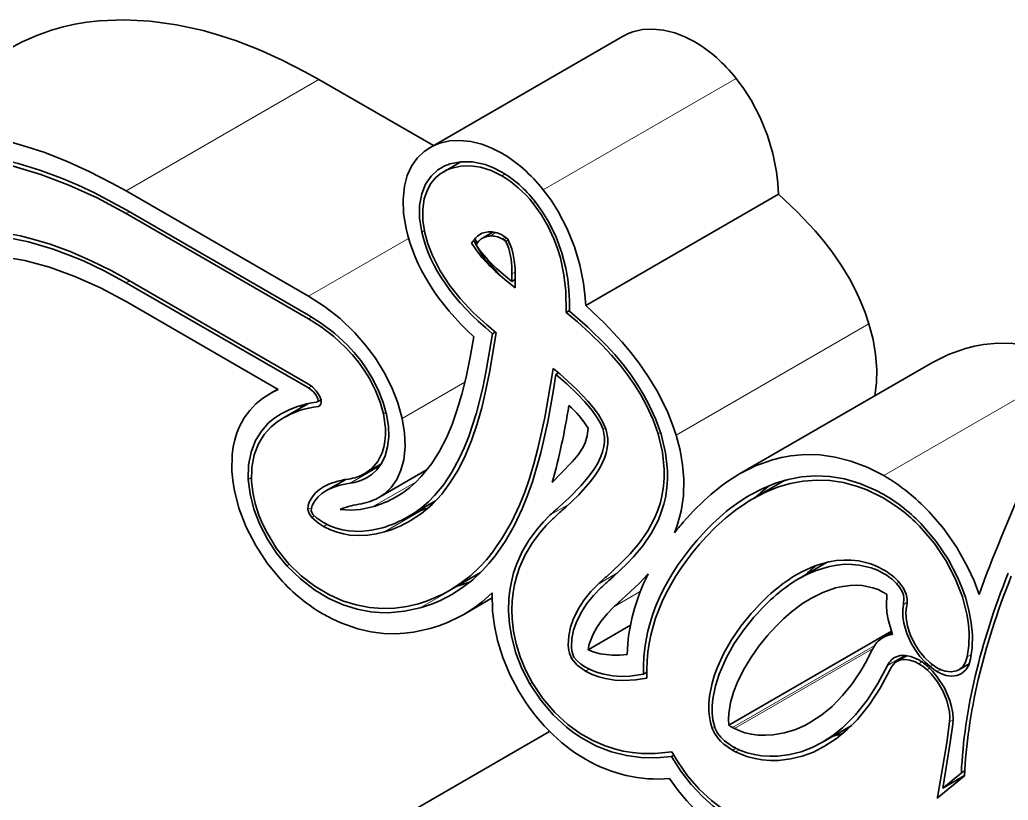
# Model space of a CAD drawing. Extents: x 157 to 1229, y 75 to 1118.
# Drawn here: x 1013.3 to 1077.4, y 1063.5 to 1114.1 of the extents above; entities that cross this region are included whole.
import ezdxf

# ---------------------------------------------------------------- set-up
doc = ezdxf.new("R2010")
doc.units = 0

msp = doc.modelspace()

# ---------------------------------------------------------------- linework, layer by layer
at = {"color": 7, "lineweight": 35, "ltscale": 0.361298}
msp.add_line((1039.913, 1105.804), (1052.429, 1113.03), dxfattribs=at)
at = {"color": 7, "lineweight": 13, "ltscale": 0.3613}
for p, q in [((1020.21, 1102.998), (1032.725, 1110.224)), ((1055.895, 1087.141), (1068.41, 1094.367))]:
    msp.add_line(p, q, dxfattribs=at)
at = {"color": 7, "lineweight": 35, "ltscale": 0.214242}
msp.add_line((1032.725, 1110.224), (1040.147, 1105.939), dxfattribs=at)
at = {"color": 7, "lineweight": 13, "ltscale": 0.361301}
for p, q in [((1047.277, 1103.071), (1059.792, 1110.297)), ((1069.367, 1084.526), (1081.883, 1091.752))]:
    msp.add_line(p, q, dxfattribs=at)
at = {"color": 7, "lineweight": 35, "ltscale": 0.032434}
msp.add_line((1041.941, 1104.896), (1040.817, 1104.247), dxfattribs=at)
at = {"color": 7, "lineweight": 13, "ltscale": 0.005987}
msp.add_line((1044.798, 1104.099), (1044.591, 1103.979), dxfattribs=at)
at = {"color": 7, "lineweight": 35, "ltscale": 0.341741}
for p, q in [((1020.21, 1102.998), (1032.048, 1096.163)), ((1020.21, 1101.773), (1032.048, 1094.938)), ((1020.21, 1097.044), (1032.048, 1090.21))]:
    msp.add_line(p, q, dxfattribs=at)
at = {"color": 7, "lineweight": 35, "ltscale": 0.3613}
msp.add_line((1050.031, 1095.554), (1062.546, 1102.78), dxfattribs=at)
at = {"color": 7, "lineweight": 13, "ltscale": 0.004465}
msp.add_line((1046.785, 1102.267), (1046.631, 1102.177), dxfattribs=at)
at = {"color": 7, "lineweight": 13, "ltscale": 0.006124}
msp.add_line((1020.422, 1101.651), (1020.21, 1101.528), dxfattribs=at)
at = {"color": 7, "lineweight": 35, "ltscale": 0.34174}
for p, q in [((1020.21, 1101.528), (1032.048, 1094.694)), ((1020.21, 1097.289), (1032.048, 1090.455))]:
    msp.add_line(p, q, dxfattribs=at)
at = {"color": 7, "lineweight": 13, "ltscale": 0.187548}
msp.add_line((1032.048, 1096.163), (1038.545, 1099.914), dxfattribs=at)
at = {"color": 7, "lineweight": 13, "ltscale": 0.00498}
msp.add_line((1039.394, 1100.328), (1039.567, 1100.428), dxfattribs=at)
at = {"color": 7, "lineweight": 35, "ltscale": 0.011059}
msp.add_line((1042.633, 1099.613), (1042.906, 1099.961), dxfattribs=at)
at = {"color": 7, "lineweight": 35, "ltscale": 0.020308}
msp.add_line((1044.029, 1100.335), (1043.326, 1099.928), dxfattribs=at)
at = {"color": 7, "lineweight": 13, "ltscale": 0.011403}
msp.add_line((1044.207, 1100.3), (1043.812, 1100.072), dxfattribs=at)
at = {"color": 7, "lineweight": 13, "ltscale": 0.00555}
msp.add_line((1044.797, 1100.005), (1044.604, 1099.894), dxfattribs=at)
at = {"color": 7, "lineweight": 13, "ltscale": 0.005279}
msp.add_line((1044.901, 1099.923), (1044.718, 1099.818), dxfattribs=at)
at = {"color": 7, "lineweight": 35, "ltscale": 0.007113}
msp.add_line((1044.756, 1100.037), (1044.98, 1099.862), dxfattribs=at)
at = {"color": 7, "lineweight": 35, "ltscale": 0.01814}
msp.add_line((1043.044, 1099.016), (1042.633, 1099.613), dxfattribs=at)
at = {"color": 7, "lineweight": 35, "ltscale": 0.006912}
msp.add_line((1042.916, 1099.51), (1043.086, 1099.728), dxfattribs=at)
at = {"color": 7, "lineweight": 35, "ltscale": 0.011337}
msp.add_line((1043.172, 1099.137), (1042.916, 1099.51), dxfattribs=at)
at = {"color": 7, "lineweight": 35, "ltscale": 0.004448}
msp.add_line((1044.718, 1099.818), (1044.858, 1099.708), dxfattribs=at)
at = {"color": 7, "lineweight": 35, "ltscale": 0.004383}
msp.add_line((1045.01, 1099.796), (1044.858, 1099.708), dxfattribs=at)
at = {"color": 7, "lineweight": 35, "ltscale": 0.004991}
msp.add_line((1044.858, 1099.708), (1044.942, 1099.527), dxfattribs=at)
at = {"color": 7, "lineweight": 13, "ltscale": 0.004383}
msp.add_line((1045.094, 1099.615), (1044.942, 1099.527), dxfattribs=at)
at = {"color": 7, "lineweight": 35, "ltscale": 0.007987}
msp.add_line((1044.98, 1099.862), (1045.114, 1099.572), dxfattribs=at)
at = {"color": 7, "lineweight": 35, "ltscale": 0.013573}
msp.add_line((1045.239, 1097.122), (1044.819, 1097.466), dxfattribs=at)
at = {"color": 7, "lineweight": 35, "ltscale": 0.012327}
msp.add_line((1045.244, 1097.615), (1045.239, 1097.122), dxfattribs=at)
at = {"color": 7, "lineweight": 13, "ltscale": 0.00609}
msp.add_line((1045.455, 1097.737), (1045.244, 1097.615), dxfattribs=at)
at = {"color": 7, "lineweight": 35, "ltscale": 0.019724}
msp.add_line((1045.456, 1097.49), (1045.448, 1096.701), dxfattribs=at)
at = {"color": 7, "lineweight": 13, "ltscale": 0.006122}
msp.add_line((1020.21, 1097.044), (1020.422, 1097.167), dxfattribs=at)
at = {"color": 7, "lineweight": 35, "ltscale": 0.021717}
msp.add_line((1045.448, 1096.701), (1044.776, 1097.251), dxfattribs=at)
at = {"color": 7, "lineweight": 35, "ltscale": 0.006192}
msp.add_line((1045.453, 1097.246), (1045.239, 1097.122), dxfattribs=at)
at = {"color": 7, "lineweight": 35, "ltscale": 0.285064}
msp.add_line((1030.085, 1090.118), (1020.21, 1095.82), dxfattribs=at)
at = {"color": 7, "lineweight": 13, "ltscale": 0.006054}
msp.add_line((1032.258, 1094.815), (1032.048, 1094.694), dxfattribs=at)
at = {"color": 7, "lineweight": 35, "ltscale": 0.006338}
msp.add_line((1048.981, 1095.245), (1048.761, 1095.119), dxfattribs=at)
at = {"color": 7, "lineweight": 35, "ltscale": 0.005176}
msp.add_line((1043.987, 1093.733), (1044.167, 1093.837), dxfattribs=at)
at = {"color": 7, "lineweight": 35, "ltscale": 0.361301}
msp.add_line((1060.014, 1084.629), (1072.53, 1091.855), dxfattribs=at)
at = {"color": 7, "lineweight": 35, "ltscale": 0.005156}
msp.add_line((1048.097, 1091.084), (1048.275, 1091.188), dxfattribs=at)
at = {"color": 7, "lineweight": 13, "ltscale": 0.005648}
msp.add_line((1032.048, 1090.21), (1032.244, 1090.323), dxfattribs=at)
at = {"color": 7, "lineweight": 13, "ltscale": 0.117379}
msp.add_line((1038.127, 1088.24), (1042.193, 1090.588), dxfattribs=at)
at = {"color": 7, "lineweight": 35, "ltscale": 0.014843}
msp.add_line((1029.537, 1089.841), (1030.051, 1090.138), dxfattribs=at)
at = {"color": 7, "lineweight": 35, "ltscale": 0.045237}
msp.add_line((1031.997, 1089.186), (1030.43, 1088.281), dxfattribs=at)
at = {"color": 7, "lineweight": 35, "ltscale": 0.006999}
msp.add_line((1032.615, 1089.303), (1032.858, 1089.443), dxfattribs=at)
at = {"color": 7, "lineweight": 13, "ltscale": 0.003876}
msp.add_line((1032.823, 1089.095), (1032.689, 1089.018), dxfattribs=at)
at = {"color": 7, "lineweight": 13, "ltscale": 0.004899}
msp.add_line((1037.073, 1088.64), (1036.904, 1088.542), dxfattribs=at)
at = {"color": 7, "lineweight": 13, "ltscale": 0.004584}
msp.add_line((1051.159, 1087.519), (1051.318, 1087.611), dxfattribs=at)
at = {"color": 7, "lineweight": 13, "ltscale": 0.004646}
msp.add_line((1054.887, 1087.327), (1054.726, 1087.234), dxfattribs=at)
at = {"color": 7, "lineweight": 35, "ltscale": 0.030338}
msp.add_line((1036.75, 1085.263), (1035.699, 1084.656), dxfattribs=at)
at = {"color": 7, "lineweight": 13, "ltscale": 0.055335}
msp.add_line((1034.746, 1084.027), (1036.663, 1085.134), dxfattribs=at)
at = {"color": 7, "lineweight": 35, "ltscale": 0.090762}
msp.add_line((1036.605, 1083.099), (1039.749, 1084.914), dxfattribs=at)
at = {"color": 7, "lineweight": 13, "ltscale": 0.005882}
msp.add_line((1028.136, 1084.277), (1028.34, 1084.395), dxfattribs=at)
at = {"color": 7, "lineweight": 35, "ltscale": 0.037148}
msp.add_line((1033.171, 1083.529), (1034.458, 1084.272), dxfattribs=at)
at = {"color": 7, "lineweight": 13, "ltscale": 0.081916}
msp.add_line((1036.202, 1082.491), (1039.04, 1084.129), dxfattribs=at)
at = {"color": 7, "lineweight": 35, "ltscale": 0.060317}
msp.add_line((1062.958, 1084.22), (1060.868, 1083.014), dxfattribs=at)
at = {"color": 7, "lineweight": 35, "ltscale": 0.051966}
msp.add_line((1038.494, 1081.845), (1040.294, 1082.885), dxfattribs=at)
at = {"color": 7, "lineweight": 13, "ltscale": 0.035097}
msp.add_line((1047.736, 1081.97), (1048.951, 1082.672), dxfattribs=at)
at = {"color": 7, "lineweight": 13, "ltscale": 0.006977}
msp.add_line((1032.253, 1082.464), (1032.011, 1082.325), dxfattribs=at)
at = {"color": 7, "lineweight": 35, "ltscale": 0.006687}
msp.add_line((1032.223, 1082.218), (1032.359, 1081.987), dxfattribs=at)
at = {"color": 7, "lineweight": 13, "ltscale": 0.071444}
msp.add_line((1039.442, 1082.303), (1036.968, 1080.875), dxfattribs=at)
at = {"color": 7, "lineweight": 13, "ltscale": 0.004707}
msp.add_line((1032.433, 1081.91), (1032.27, 1081.816), dxfattribs=at)
at = {"color": 7, "lineweight": 13, "ltscale": 0.006363}
msp.add_line((1033.246, 1081.354), (1033.026, 1081.227), dxfattribs=at)
at = {"color": 7, "lineweight": 13, "ltscale": 0.004629}
msp.add_line((1030.647, 1078.68), (1030.807, 1078.772), dxfattribs=at)
at = {"color": 7, "lineweight": 35, "ltscale": 0.052813}
msp.add_line((1063.878, 1077.845), (1065.708, 1078.901), dxfattribs=at)
at = {"color": 7, "lineweight": 35, "ltscale": 0.057889}
msp.add_line((1043.206, 1078.231), (1041.2, 1077.073), dxfattribs=at)
at = {"color": 7, "lineweight": 13, "ltscale": 0.035309}
msp.add_line((1052.058, 1078.185), (1050.835, 1077.479), dxfattribs=at)
at = {"color": 7, "lineweight": 13, "ltscale": 0.004627}
msp.add_line((1070.195, 1077.524), (1070.355, 1077.616), dxfattribs=at)
at = {"color": 7, "lineweight": 13, "ltscale": 0.071443}
msp.add_line((1039.302, 1075.943), (1041.776, 1077.372), dxfattribs=at)
at = {"color": 7, "lineweight": 35, "ltscale": 0.002934}
msp.add_line((1041.663, 1077.34), (1041.776, 1077.372), dxfattribs=at)
at = {"color": 7, "lineweight": 13, "ltscale": 0.049679}
msp.add_line((1051.851, 1076.007), (1053.572, 1077), dxfattribs=at)
at = {"color": 7, "lineweight": 35, "ltscale": 0.053132}
msp.add_line((1042.12, 1075.521), (1043.961, 1076.584), dxfattribs=at)
at = {"color": 7, "lineweight": 13, "ltscale": 0.007051}
msp.add_line((1070.645, 1076.161), (1070.889, 1076.302), dxfattribs=at)
at = {"color": 7, "lineweight": 35, "ltscale": 0.079313}
msp.add_line((1050.187, 1073.224), (1052.935, 1074.81), dxfattribs=at)
at = {"color": 7, "lineweight": 35, "ltscale": 0.304567}
msp.add_line((1059.319, 1068.332), (1069.87, 1074.424), dxfattribs=at)
at = {"color": 7, "lineweight": 35, "ltscale": 0.016534}
msp.add_line((1069.323, 1074.019), (1069.896, 1074.349), dxfattribs=at)
at = {"color": 7, "lineweight": 13, "ltscale": 0.266507}
msp.add_line((1059.552, 1068.18), (1068.784, 1073.51), dxfattribs=at)
at = {"color": 7, "lineweight": 13, "ltscale": 0.258487}
msp.add_line((1059.692, 1068.104), (1068.646, 1073.273), dxfattribs=at)
at = {"color": 7, "lineweight": 13, "ltscale": 0.00433}
for p, q in [((1049.269, 1072.744), (1049.119, 1072.658)), ((1046.407, 1071.014), (1046.557, 1071.101))]:
    msp.add_line(p, q, dxfattribs=at)
at = {"color": 7, "lineweight": 13, "ltscale": 0.033555}
msp.add_line((1069.603, 1072.191), (1070.765, 1072.862), dxfattribs=at)
at = {"color": 7, "lineweight": 35, "ltscale": 0.019345}
msp.add_line((1070.893, 1072.847), (1070.223, 1072.46), dxfattribs=at)
at = {"color": 7, "lineweight": 13, "ltscale": 0.005856}
msp.add_line((1071.846, 1072.436), (1071.643, 1072.319), dxfattribs=at)
at = {"color": 7, "lineweight": 13, "ltscale": 0.007594}
msp.add_line((1075.056, 1072.924), (1074.793, 1072.772), dxfattribs=at)
at = {"color": 7, "lineweight": 13, "ltscale": 0.006389}
msp.add_line((1050.243, 1071.969), (1050.022, 1071.841), dxfattribs=at)
at = {"color": 7, "lineweight": 35, "ltscale": 0.006009}
msp.add_line((1053.784, 1071.637), (1053.992, 1071.758), dxfattribs=at)
at = {"color": 7, "lineweight": 13, "ltscale": 0.004906}
msp.add_line((1072.349, 1072.024), (1072.179, 1071.926), dxfattribs=at)
at = {"color": 7, "lineweight": 13, "ltscale": 0.005304}
msp.add_line((1072.371, 1072.127), (1072.555, 1072.233), dxfattribs=at)
at = {"color": 7, "lineweight": 13, "ltscale": 0.006492}
msp.add_line((1072.825, 1071.811), (1073.05, 1071.941), dxfattribs=at)
at = {"color": 7, "lineweight": 35, "ltscale": 0.019381}
msp.add_line((1074.918, 1072.308), (1074.246, 1071.92), dxfattribs=at)
at = {"color": 7, "lineweight": 13, "ltscale": 0.0066}
msp.add_line((1073.869, 1068.675), (1073.64, 1068.543), dxfattribs=at)
at = {"color": 7, "lineweight": 35}
msp.add_line((1047.691, 1067.921), (1024.784, 1054.696), dxfattribs=at)
at = {"color": 7, "lineweight": 13, "ltscale": 0.004527}
msp.add_line((1058.402, 1068.197), (1058.246, 1068.106), dxfattribs=at)
at = {"color": 7, "lineweight": 35, "ltscale": 0.003985}
msp.add_line((1059.552, 1068.18), (1059.692, 1068.104), dxfattribs=at)
at = {"color": 7, "lineweight": 35, "ltscale": 0.055064}
msp.add_line((1065.386, 1067.217), (1067.293, 1068.318), dxfattribs=at)
at = {"color": 7, "lineweight": 13, "ltscale": 0.006321}
msp.add_line((1059.771, 1066.836), (1059.552, 1066.71), dxfattribs=at)
at = {"color": 7, "lineweight": 13, "ltscale": 0.006749}
msp.add_line((1059.995, 1066.731), (1059.762, 1066.596), dxfattribs=at)
at = {"color": 7, "lineweight": 35, "ltscale": 0.004333}
msp.add_line((1055.595, 1066.304), (1055.745, 1066.39), dxfattribs=at)
at = {"color": 7, "lineweight": 35, "ltscale": 0.006499}
msp.add_line((1074.405, 1065.242), (1074.63, 1065.372), dxfattribs=at)
at = {"color": 7, "lineweight": 35, "ltscale": 0.057182}
msp.add_line((1072.841, 1063.586), (1074.613, 1065.032), dxfattribs=at)
at = {"color": 7, "lineweight": 35, "ltscale": 0.040834}
msp.add_line((1073.2, 1064.24), (1074.614, 1065.057), dxfattribs=at)
at = {"color": 7, "lineweight": 35}
for points in [[(1012.573, 1112.205), (1013.474, 1112.681), (1014.41, 1113.089), (1015.38, 1113.43), (1016.128, 1113.64), (1016.893, 1113.811), (1017.673, 1113.943), (1018.468, 1114.036), (1020.096, 1114.106), (1021.768, 1114.022), (1023.475, 1113.786), (1025.209, 1113.403), (1026.293, 1113.093), (1027.382, 1112.729), (1028.859, 1112.155), (1030.337, 1111.489), (1031.812, 1110.735), (1032.725, 1110.224)], [(1053.086, 1113.32), (1053.717, 1113.465), (1054.387, 1113.503), (1055.087, 1113.434), (1055.805, 1113.256), (1056.456, 1113.007), (1057.106, 1112.675)], [(1059.792, 1110.297), (1060.296, 1109.617), (1060.757, 1108.898), (1061.352, 1107.771), (1061.825, 1106.604), (1062.174, 1105.422), (1062.405, 1104.247), (1062.496, 1103.507), (1062.546, 1102.78)], [(1000.057, 1104.979), (1000.958, 1105.455), (1001.894, 1105.863), (1002.864, 1106.203), (1003.612, 1106.414), (1004.377, 1106.585), (1005.157, 1106.717), (1005.952, 1106.811), (1007.58, 1106.88), (1009.252, 1106.796), (1010.96, 1106.561), (1012.694, 1106.177), (1013.777, 1105.867), (1014.866, 1105.504), (1016.343, 1104.929), (1017.821, 1104.263), (1019.296, 1103.509), (1020.21, 1102.998)], [(1038.377, 1100.571), (1038.219, 1101.525), (1038.181, 1102.443), (1038.269, 1103.303), (1038.453, 1103.995), (1038.732, 1104.608), (1039.099, 1105.13), (1039.544, 1105.555), (1039.913, 1105.804)], [(1040.57, 1106.094), (1041.201, 1106.239), (1041.871, 1106.277), (1042.571, 1106.208), (1043.29, 1106.03), (1043.941, 1105.781), (1044.591, 1105.448)], [(1000.807, 1103.68), (1001.613, 1104.109), (1002.451, 1104.482), (1003.147, 1104.741), (1003.861, 1104.964), (1004.593, 1105.148), (1005.342, 1105.296), (1006.107, 1105.405), (1006.887, 1105.476), (1008.49, 1105.504), (1010.143, 1105.378), (1011.84, 1105.099), (1013.218, 1104.769), (1014.615, 1104.342), (1016.027, 1103.821), (1017.096, 1103.369), (1018.17, 1102.865), (1020.21, 1101.773)], [(1000.957, 1103.421), (1002.162, 1104.035), (1003.434, 1104.525), (1004.767, 1104.889), (1006.156, 1105.125), (1006.944, 1105.199), (1007.746, 1105.235), (1008.579, 1105.23), (1009.426, 1105.184), (1011.138, 1104.973), (1012.893, 1104.6), (1014.681, 1104.069), (1016.495, 1103.382), (1018.326, 1102.542), (1020.21, 1101.528)], [(1039.394, 1100.328), (1039.258, 1101.226), (1039.258, 1102.059), (1039.391, 1102.802), (1039.643, 1103.437), (1039.999, 1103.957), (1040.442, 1104.361), (1040.667, 1104.507)], [(1041.222, 1104.752), (1041.929, 1104.895), (1042.696, 1104.883), (1043.509, 1104.706), (1044.046, 1104.502), (1044.591, 1104.224)], [(1041.353, 1104.484), (1041.933, 1104.611), (1042.556, 1104.629), (1043.215, 1104.533), (1043.898, 1104.317), (1044.591, 1103.979)], [(1039.598, 1100.28), (1039.473, 1101.075), (1039.462, 1101.819), (1039.562, 1102.491), (1039.764, 1103.078), (1039.992, 1103.482), (1040.272, 1103.824), (1040.596, 1104.104), (1040.817, 1104.247)], [(1047.277, 1103.071), (1047.781, 1102.391), (1048.241, 1101.672), (1048.836, 1100.545), (1049.309, 1099.378), (1049.658, 1098.197), (1049.89, 1097.021), (1049.98, 1096.281), (1050.031, 1095.554)], [(1062.546, 1102.78), (1063.761, 1101.645), (1064.924, 1100.408), (1065.477, 1099.749), (1066.005, 1099.062), (1066.609, 1098.187), (1067.16, 1097.272), (1067.534, 1096.563), (1067.869, 1095.839), (1068.161, 1095.106), (1068.41, 1094.367)], [(1046.631, 1102.177), (1047.147, 1101.46), (1047.597, 1100.69), (1047.972, 1099.886), (1048.202, 1099.272), (1048.388, 1098.655), (1048.623, 1097.553), (1048.744, 1096.484), (1048.761, 1095.119)], [(1046.738, 1102.326), (1047.215, 1101.673), (1047.641, 1100.974), (1048.118, 1099.992), (1048.482, 1098.989), (1048.737, 1097.993), (1048.864, 1097.265), (1048.942, 1096.554), (1048.979, 1095.863), (1048.979, 1095.19)], [(1003.551, 1098.927), (1004.561, 1099.443), (1005.624, 1099.859), (1006.737, 1100.172), (1007.897, 1100.381), (1009.053, 1100.484), (1010.245, 1100.489), (1011.47, 1100.396), (1012.404, 1100.262), (1013.352, 1100.074), (1014.312, 1099.832), (1015.282, 1099.536), (1016.591, 1099.058), (1017.913, 1098.487), (1019.242, 1097.825), (1020.21, 1097.289)], [(1003.701, 1098.667), (1004.576, 1099.122), (1005.492, 1099.499), (1006.447, 1099.799), (1007.125, 1099.959), (1007.82, 1100.082), (1009.257, 1100.215), (1010.749, 1100.194), (1012.289, 1100.021), (1013.869, 1099.695), (1015.482, 1099.219), (1016.459, 1098.862), (1017.443, 1098.453), (1018.825, 1097.797), (1020.21, 1097.044)], [(1044.229, 1093.786), (1043.607, 1094.306), (1042.731, 1095.117), (1041.893, 1096.01), (1041.203, 1096.875), (1040.588, 1097.812), (1040.083, 1098.803), (1039.794, 1099.562), (1039.598, 1100.28)], [(1042.906, 1099.961), (1043.011, 1100.07), (1043.303, 1100.251), (1043.708, 1100.345)], [(1044.942, 1099.527), (1045.044, 1099.255), (1045.19, 1098.572), (1045.234, 1098.089), (1045.244, 1097.615)], [(1045.114, 1099.572), (1045.239, 1099.242), (1045.335, 1098.869), (1045.4, 1098.488), (1045.446, 1097.984), (1045.456, 1097.49)], [(1020.21, 1095.82), (1018.542, 1096.711), (1016.883, 1097.454), (1015.244, 1098.043), (1013.632, 1098.474), (1012.057, 1098.745), (1011.275, 1098.82), (1010.505, 1098.854), (1009.773, 1098.847), (1009.055, 1098.8), (1007.82, 1098.623), (1006.638, 1098.324), (1005.514, 1097.905), (1004.451, 1097.369)], [(1044.776, 1097.251), (1044.179, 1097.765), (1043.612, 1098.322), (1043.31, 1098.665), (1043.044, 1099.016)], [(1044.819, 1097.466), (1044.241, 1097.963), (1043.693, 1098.502), (1043.172, 1099.137)], [(1032.048, 1096.163), (1033.087, 1095.499), (1034.097, 1094.71), (1035.058, 1093.795), (1035.755, 1093), (1036.394, 1092.137), (1036.964, 1091.217), (1037.454, 1090.247), (1037.847, 1089.248), (1038.127, 1088.24)], [(1050.031, 1095.554), (1051.245, 1094.419), (1052.408, 1093.182), (1052.961, 1092.523), (1053.489, 1091.836), (1054.093, 1090.961), (1054.645, 1090.047), (1055.018, 1089.337), (1055.353, 1088.613), (1055.645, 1087.88), (1055.895, 1087.141)], [(1032.048, 1094.938), (1032.9, 1094.4), (1033.743, 1093.759), (1034.56, 1093.005), (1035.009, 1092.517), (1035.435, 1091.989), (1035.813, 1091.453), (1036.159, 1090.889), (1036.567, 1090.086), (1036.889, 1089.269), (1037.108, 1088.491)], [(1048.761, 1095.119), (1049.503, 1094.497), (1050.309, 1093.772), (1051.098, 1092.997), (1051.702, 1092.348), (1052.284, 1091.664), (1052.754, 1091.055), (1053.197, 1090.421), (1053.607, 1089.761), (1053.978, 1089.08), (1054.401, 1088.15), (1054.726, 1087.234)], [(1048.979, 1095.19), (1050.18, 1094.148), (1051.35, 1092.999), (1051.915, 1092.379), (1052.461, 1091.727), (1052.93, 1091.111), (1053.374, 1090.467), (1053.786, 1089.798), (1054.159, 1089.106), (1054.587, 1088.159), (1054.921, 1087.218)], [(1032.048, 1094.694), (1032.876, 1094.17), (1033.692, 1093.551), (1034.479, 1092.826), (1034.898, 1092.371), (1035.295, 1091.882), (1035.665, 1091.362), (1036.001, 1090.816), (1036.388, 1090.057), (1036.695, 1089.282), (1036.904, 1088.542)], [(1068.41, 1094.367), (1068.674, 1093.368), (1068.844, 1092.381), (1068.917, 1091.42), (1068.895, 1090.536), (1068.789, 1089.696)], [(1037.726, 1083.137), (1038.168, 1083.417), (1038.589, 1083.731), (1038.988, 1084.079), (1039.363, 1084.46), (1040.043, 1085.31), (1040.549, 1086.115), (1040.994, 1086.984), (1041.358, 1087.844), (1041.677, 1088.743), (1041.995, 1089.81), (1042.268, 1090.907), (1042.541, 1092.204), (1042.778, 1093.525)], [(1038.494, 1081.845), (1038.958, 1082.137), (1039.4, 1082.465), (1039.822, 1082.831), (1040.22, 1083.231), (1040.818, 1083.952), (1041.353, 1084.753), (1041.827, 1085.624), (1042.148, 1086.325), (1042.439, 1087.057), (1042.939, 1088.602), (1043.347, 1090.228), (1043.578, 1091.345), (1043.987, 1093.733)], [(1038.644, 1081.585), (1039.383, 1082.075), (1040.065, 1082.656), (1040.687, 1083.323), (1041.248, 1084.072), (1041.771, 1084.931), (1042.231, 1085.86), (1042.621, 1086.812), (1042.963, 1087.811), (1043.282, 1088.928), (1043.56, 1090.081), (1043.794, 1091.216), (1044.229, 1093.786)], [(1072.53, 1091.855), (1073.571, 1092.381), (1074.677, 1092.781), (1075.255, 1092.927), (1075.848, 1093.034), (1076.778, 1093.116), (1077.74, 1093.093), (1078.729, 1092.956), (1079.759, 1092.693), (1080.8, 1092.301), (1081.883, 1091.752)], [(1041.2, 1077.073), (1041.894, 1077.518), (1042.548, 1078.027), (1043.16, 1078.6), (1043.592, 1079.069), (1044, 1079.571), (1044.643, 1080.501), (1045.219, 1081.513), (1045.73, 1082.598), (1046.073, 1083.454), (1046.384, 1084.343), (1046.675, 1085.294), (1046.937, 1086.273), (1047.385, 1088.296), (1047.839, 1090.928), (1047.922, 1091.476)], [(1041.35, 1076.813), (1042.046, 1077.259), (1042.703, 1077.769), (1043.318, 1078.342), (1043.751, 1078.812), (1044.161, 1079.313), (1044.814, 1080.251), (1045.397, 1081.272), (1045.916, 1082.367), (1046.263, 1083.23), (1046.578, 1084.127), (1047.119, 1086.001), (1047.569, 1088.008), (1047.94, 1090.081), (1048.097, 1091.084)], [(1047.922, 1091.476), (1048.356, 1091.12), (1049.466, 1090.118), (1050.181, 1089.362), (1050.525, 1088.945), (1050.852, 1088.492), (1051.147, 1087.996), (1051.354, 1087.504)], [(1048.097, 1091.084), (1048.798, 1090.486), (1049.483, 1089.841), (1049.979, 1089.319), (1050.449, 1088.754), (1050.739, 1088.347), (1050.99, 1087.922), (1051.159, 1087.519)], [(1032.048, 1090.455), (1032.301, 1090.276), (1032.544, 1090.031), (1032.757, 1089.709), (1032.859, 1089.435), (1032.877, 1089.296), (1032.855, 1089.156), (1032.765, 1089.043)], [(1027.078, 1084.811), (1027.096, 1085.884), (1027.162, 1086.383), (1027.264, 1086.854), (1027.4, 1087.295), (1027.567, 1087.706), (1027.871, 1088.265), (1028.231, 1088.757), (1028.64, 1089.185), (1029.072, 1089.539), (1029.537, 1089.841)], [(1032.048, 1090.21), (1032.364, 1089.962), (1032.54, 1089.74), (1032.652, 1089.499), (1032.664, 1089.391), (1032.648, 1089.337), (1032.615, 1089.303)], [(1030.281, 1088.541), (1029.856, 1088.265), (1029.462, 1087.939), (1028.991, 1087.419), (1028.603, 1086.792), (1028.317, 1086.053), (1028.156, 1085.205), (1028.136, 1084.277)], [(1036.904, 1088.542), (1037.034, 1087.609), (1037.039, 1087.165), (1037.003, 1086.746), (1036.93, 1086.365), (1036.822, 1086.013), (1036.538, 1085.448), (1036.158, 1084.996), (1035.699, 1084.656)], [(1037.108, 1088.491), (1037.227, 1087.743), (1037.251, 1087.037), (1037.18, 1086.39), (1037.021, 1085.813), (1036.782, 1085.315), (1036.473, 1084.899), (1036.178, 1084.621), (1035.849, 1084.396)], [(1030.43, 1088.281), (1030.016, 1088.012), (1029.633, 1087.695), (1029.175, 1087.19), (1028.799, 1086.584), (1028.522, 1085.873), (1028.367, 1085.058), (1028.348, 1084.171)], [(1038.127, 1088.24), (1038.278, 1087.303), (1038.313, 1086.4), (1038.225, 1085.556), (1038.043, 1084.875), (1037.767, 1084.274), (1037.406, 1083.761), (1036.968, 1083.344), (1036.605, 1083.099)], [(1050.189, 1087.605), (1050.132, 1087.1), (1050.002, 1086.658), (1049.869, 1086.373), (1049.537, 1085.873), (1049.172, 1085.448), (1048.409, 1084.656), (1047.857, 1084.077)], [(1051.159, 1087.519), (1051.251, 1086.99), (1051.246, 1086.689), (1051.209, 1086.409), (1051.126, 1086.076), (1051.016, 1085.77), (1050.81, 1085.338), (1050.577, 1084.946), (1050.177, 1084.391), (1049.741, 1083.876), (1048.961, 1083.084), (1048.319, 1082.5)], [(1051.354, 1087.504), (1051.46, 1086.933), (1051.463, 1086.618), (1051.432, 1086.33), (1051.356, 1085.98), (1051.251, 1085.661), (1050.983, 1085.088), (1050.671, 1084.582), (1050.327, 1084.119), (1049.581, 1083.281), (1048.771, 1082.507), (1048.486, 1082.252)], [(1054.726, 1087.234), (1055.013, 1086.048), (1055.132, 1084.916), (1055.13, 1084.364), (1055.088, 1083.836), (1055.001, 1083.29), (1054.876, 1082.773), (1054.714, 1082.274), (1054.521, 1081.804), (1054.061, 1080.939), (1053.52, 1080.159), (1052.917, 1079.446), (1052.273, 1078.79), (1051.371, 1077.965)], [(1054.921, 1087.218), (1055.216, 1086.006), (1055.342, 1084.846), (1055.344, 1084.282), (1055.305, 1083.742), (1055.222, 1083.186), (1055.1, 1082.661), (1054.939, 1082.146), (1054.746, 1081.661), (1054.284, 1080.775), (1053.737, 1079.974), (1053.128, 1079.246), (1052.698, 1078.796), (1051.806, 1077.957), (1051.538, 1077.717)], [(1055.895, 1087.141), (1056.151, 1086.175), (1056.32, 1085.219), (1056.398, 1084.286), (1056.372, 1083.217), (1056.223, 1082.214), (1055.967, 1081.286), (1055.783, 1080.801)], [(1060.014, 1084.629), (1061.055, 1085.155), (1062.162, 1085.555), (1062.739, 1085.701), (1063.332, 1085.808), (1064.262, 1085.89), (1065.224, 1085.867), (1066.213, 1085.73), (1067.243, 1085.467), (1068.284, 1085.075), (1069.367, 1084.526)], [(1030.204, 1077.823), (1029.368, 1078.85), (1028.627, 1079.981), (1028.007, 1081.184), (1027.535, 1082.415), (1027.222, 1083.637), (1027.129, 1084.232), (1027.078, 1084.811)], [(1060.718, 1083.274), (1061.517, 1083.69), (1062.354, 1084.032), (1063.177, 1084.277), (1064.037, 1084.439), (1064.936, 1084.507), (1065.864, 1084.469), (1066.827, 1084.312), (1067.82, 1084.023), (1068.834, 1083.588), (1069.367, 1083.302)], [(1028.136, 1084.277), (1028.253, 1083.333), (1028.507, 1082.349), (1028.89, 1081.359), (1029.387, 1080.4), (1029.98, 1079.499), (1030.647, 1078.68)], [(1028.348, 1084.171), (1028.426, 1083.457), (1028.588, 1082.717), (1028.83, 1081.965), (1029.062, 1081.402), (1029.334, 1080.849), (1029.98, 1079.798), (1030.735, 1078.851)], [(1060.868, 1083.014), (1061.658, 1083.425), (1062.486, 1083.764), (1063.298, 1084.006), (1064.146, 1084.166), (1065.031, 1084.233), (1065.88, 1084.202), (1066.758, 1084.071), (1067.66, 1083.828), (1068.268, 1083.601), (1069.367, 1083.057)], [(1033.021, 1083.789), (1032.753, 1083.613), (1032.506, 1083.401), (1032.279, 1083.133), (1032.099, 1082.799), (1032.035, 1082.592), (1032.011, 1082.325)], [(1033.171, 1083.529), (1032.906, 1083.355), (1032.665, 1083.145), (1032.452, 1082.889), (1032.29, 1082.579), (1032.24, 1082.408), (1032.223, 1082.218)], [(1032.011, 1082.325), (1032.089, 1082.058), (1032.27, 1081.816)], [(1032.359, 1081.987), (1032.564, 1081.791), (1033.026, 1081.472)], [(1034.103, 1082.328), (1034.762, 1082.275), (1035.399, 1082.318), (1036.202, 1082.491)], [(1047.736, 1081.97), (1047.297, 1081.526), (1046.882, 1081.049), (1046.372, 1080.357), (1045.92, 1079.593), (1045.542, 1078.749), (1045.358, 1078.209), (1045.21, 1077.636), (1045.11, 1077.091), (1045.047, 1076.517), (1045.026, 1075.724), (1045.084, 1074.888), (1045.229, 1074.017), (1045.504, 1073.009), (1045.898, 1071.998), (1046.407, 1071.014)], [(1072.319, 1082.167), (1073.263, 1081.063), (1074.109, 1079.854), (1074.835, 1078.561), (1075.231, 1077.696), (1075.564, 1076.816)], [(1032.27, 1081.816), (1032.692, 1081.443), (1033.026, 1081.227)], [(1033.026, 1081.472), (1033.428, 1081.27), (1033.837, 1081.117), (1034.247, 1081.009), (1034.644, 1080.942), (1035.411, 1080.908), (1036.141, 1080.983), (1036.84, 1081.144)], [(1047.905, 1081.724), (1047.472, 1081.286), (1047.062, 1080.815), (1046.559, 1080.133), (1046.114, 1079.381), (1045.742, 1078.553), (1045.561, 1078.019), (1045.415, 1077.453), (1045.319, 1076.928), (1045.259, 1076.379), (1045.237, 1075.82), (1045.254, 1075.239), (1045.345, 1074.436), (1045.518, 1073.606), (1045.778, 1072.764), (1046.125, 1071.922), (1046.555, 1071.104)], [(1033.026, 1081.227), (1033.465, 1081.007), (1033.899, 1080.847), (1034.323, 1080.736), (1034.735, 1080.668), (1035.329, 1080.632), (1035.899, 1080.661), (1036.444, 1080.745), (1036.968, 1080.875)], [(1071.829, 1081.094), (1072.659, 1080.112), (1073.396, 1079.021), (1074.009, 1077.853), (1074.474, 1076.649), (1074.775, 1075.453), (1074.862, 1074.872), (1074.905, 1074.308), (1074.893, 1073.502), (1074.793, 1072.772)], [(1071.911, 1081.273), (1072.775, 1080.25), (1073.544, 1079.111), (1074.184, 1077.891), (1074.447, 1077.263), (1074.67, 1076.632), (1074.898, 1075.795), (1075.048, 1074.977), (1075.118, 1074.188), (1075.103, 1073.35), (1075.001, 1072.602)], [(1030.735, 1078.851), (1031.577, 1078.022), (1032.459, 1077.34), (1033.361, 1076.802), (1034.26, 1076.402), (1035.146, 1076.128), (1036.009, 1075.965), (1036.847, 1075.902), (1037.655, 1075.928), (1038.43, 1076.034), (1039.174, 1076.213)], [(1069.362, 1078.419), (1068.945, 1078.631), (1068.536, 1078.792), (1067.744, 1078.985), (1067.266, 1079.037), (1066.804, 1079.043), (1066.297, 1079.005), (1065.808, 1078.923), (1064.907, 1078.662), (1064.063, 1078.288), (1063.728, 1078.105)], [(1069.362, 1078.174), (1068.956, 1078.38), (1068.554, 1078.535), (1067.774, 1078.72), (1067.301, 1078.766), (1066.843, 1078.767), (1066.34, 1078.723), (1065.855, 1078.636), (1064.986, 1078.374), (1064.421, 1078.131), (1063.878, 1077.845)], [(1030.647, 1078.68), (1031.523, 1077.816), (1032.44, 1077.107), (1033.37, 1076.552), (1034.295, 1076.141), (1035.203, 1075.859), (1036.087, 1075.692), (1036.657, 1075.639), (1037.213, 1075.628), (1038.285, 1075.718), (1039.302, 1075.943)], [(1054.086, 1078.149), (1053.504, 1077.532), (1052.371, 1076.478)], [(1050.835, 1077.479), (1050.365, 1076.994), (1049.931, 1076.458), (1049.544, 1075.863), (1049.218, 1075.192), (1049.048, 1074.688), (1048.933, 1074.133), (1048.904, 1073.501), (1048.941, 1073.177), (1048.98, 1073), (1049.058, 1072.776), (1049.119, 1072.658)], [(1070.645, 1076.161), (1070.675, 1076.563), (1070.641, 1076.778), (1070.564, 1076.998), (1070.4, 1077.278), (1070.195, 1077.524)], [(1070.853, 1075.991), (1070.886, 1076.235), (1070.882, 1076.515), (1070.819, 1076.825), (1070.642, 1077.224), (1070.4, 1077.565), (1070.277, 1077.702)], [(1045.666, 1070.565), (1045.107, 1071.626), (1044.655, 1072.717), (1044.315, 1073.813), (1044.107, 1074.784), (1043.991, 1075.726), (1043.969, 1076.914)], [(1051.004, 1077.233), (1050.537, 1076.751), (1050.108, 1076.22), (1049.728, 1075.633), (1049.41, 1074.974), (1049.247, 1074.484), (1049.14, 1073.951), (1049.118, 1073.366), (1049.141, 1073.153), (1049.189, 1072.934), (1049.267, 1072.747)], [(1069.362, 1076.949), (1069.005, 1077.126), (1068.653, 1077.251), (1067.972, 1077.387), (1067.577, 1077.41), (1067.193, 1077.398), (1066.708, 1077.337), (1066.241, 1077.233), (1065.413, 1076.944), (1064.638, 1076.554)], [(1069.942, 1074.222), (1069.659, 1075.179), (1069.579, 1075.645), (1069.54, 1076.095), (1069.573, 1076.812)], [(1039.939, 1074.597), (1038.851, 1074.357), (1038.285, 1074.29), (1037.704, 1074.262), (1036.906, 1074.288), (1036.085, 1074.393), (1035.243, 1074.583), (1034.135, 1074.966), (1033.574, 1075.223), (1033.009, 1075.525)], [(1051.851, 1076.007), (1051.414, 1075.556), (1051.013, 1075.061), (1050.747, 1074.661), (1050.511, 1074.228), (1050.263, 1073.577), (1050.187, 1073.224)], [(1060.773, 1075.57), (1060.107, 1074.746), (1059.493, 1073.86), (1059.003, 1073.011), (1058.577, 1072.088), (1058.395, 1071.591), (1058.24, 1071.064), (1058.073, 1070.204), (1058.031, 1069.741), (1058.029, 1069.248), (1058.058, 1068.889), (1058.124, 1068.511), (1058.246, 1068.106)], [(1072.371, 1072.127), (1072.034, 1072.436), (1071.716, 1072.793), (1071.427, 1073.188), (1071.173, 1073.613), (1070.87, 1074.282), (1070.675, 1074.956), (1070.611, 1075.391), (1070.601, 1075.793), (1070.645, 1076.161)], [(1072.414, 1072.342), (1072.012, 1072.723), (1071.647, 1073.176), (1071.333, 1073.682), (1071.084, 1074.219), (1070.911, 1074.764), (1070.822, 1075.291), (1070.813, 1075.656), (1070.853, 1075.991)], [(1060.949, 1075.333), (1060.284, 1074.508), (1059.673, 1073.625), (1059.136, 1072.682), (1058.683, 1071.645), (1058.444, 1070.878), (1058.281, 1070.036), (1058.242, 1069.59), (1058.241, 1069.12), (1058.287, 1068.669), (1058.403, 1068.196), (1058.43, 1068.122)], [(1061.833, 1074.144), (1061.267, 1073.449), (1060.74, 1072.709), (1060.267, 1071.927), (1059.853, 1071.08), (1059.618, 1070.467), (1059.428, 1069.802), (1059.311, 1069.095), (1059.292, 1068.726), (1059.319, 1068.332)], [(1050.187, 1073.224), (1050.582, 1073.068), (1050.971, 1072.966), (1051.739, 1072.87), (1052.239, 1072.871), (1052.725, 1072.915)], [(1064.624, 1068.515), (1065.347, 1068.992), (1066.02, 1069.55), (1066.697, 1070.244), (1067.318, 1071.016), (1067.882, 1071.858), (1068.27, 1072.532), (1068.629, 1073.239)], [(1049.119, 1072.658), (1049.231, 1072.494), (1049.476, 1072.233), (1049.935, 1071.893), (1050.022, 1071.841)], [(1049.267, 1072.747), (1049.446, 1072.521), (1049.723, 1072.281), (1050.022, 1072.086)], [(1070.073, 1072.719), (1070.425, 1072.847), (1070.649, 1072.867), (1071.135, 1072.789), (1071.643, 1072.564)], [(1070.223, 1072.46), (1070.468, 1072.559), (1070.743, 1072.593), (1071.069, 1072.554), (1071.413, 1072.437), (1071.643, 1072.319)], [(1074.793, 1072.772), (1074.678, 1072.411), (1074.493, 1072.123), (1074.246, 1071.92)], [(1075.001, 1072.602), (1074.883, 1072.223), (1074.695, 1071.915), (1074.396, 1071.66)], [(1050.022, 1072.086), (1050.404, 1071.895), (1050.805, 1071.743), (1051.201, 1071.633), (1051.78, 1071.531), (1052.344, 1071.494), (1052.896, 1071.51), (1053.784, 1071.637)], [(1050.022, 1071.841), (1050.458, 1071.625), (1050.89, 1071.465), (1051.312, 1071.352), (1051.922, 1071.251), (1052.512, 1071.219), (1053.268, 1071.262), (1054, 1071.387)], [(1065.386, 1067.217), (1066.058, 1067.653), (1066.689, 1068.157), (1067.541, 1069.005), (1068.308, 1069.969), (1068.994, 1071.035), (1069.603, 1072.191)], [(1065.536, 1066.957), (1066.297, 1067.458), (1067.005, 1068.043), (1067.662, 1068.705), (1068.438, 1069.666), (1069.133, 1070.729), (1069.798, 1071.981)], [(1072.179, 1071.926), (1072.45, 1071.658), (1072.863, 1071.139), (1073.206, 1070.553), (1073.462, 1069.936), (1073.632, 1069.203), (1073.657, 1068.858), (1073.64, 1068.543)], [(1072.235, 1072.13), (1072.536, 1071.833), (1072.818, 1071.497), (1073.304, 1070.742), (1073.655, 1069.927), (1073.771, 1069.516), (1073.843, 1069.116), (1073.869, 1068.733), (1073.851, 1068.39)], [(1074.246, 1071.92), (1074.091, 1071.848), (1073.746, 1071.785), (1073.363, 1071.831), (1073.094, 1071.922), (1072.825, 1072.056)], [(1074.396, 1071.66), (1074.104, 1071.545), (1073.775, 1071.512), (1073.417, 1071.563), (1073.119, 1071.665), (1072.825, 1071.811)], [(1046.555, 1071.104), (1047.245, 1070.069), (1048.028, 1069.149), (1048.877, 1068.37), (1049.679, 1067.792), (1050.493, 1067.333), (1051.305, 1066.983), (1051.891, 1066.792), (1052.468, 1066.649), (1053.063, 1066.547), (1053.646, 1066.491), (1054.54, 1066.483), (1055.63, 1066.6)], [(1046.407, 1071.014), (1047.112, 1069.952), (1047.913, 1069.005), (1048.779, 1068.2), (1049.262, 1067.829), (1049.751, 1067.501), (1050.731, 1066.973), (1051.713, 1066.594), (1052.672, 1066.351), (1053.602, 1066.226), (1054.619, 1066.208), (1055.595, 1066.304)], [(1059.692, 1068.104), (1060.029, 1067.953), (1060.36, 1067.842), (1060.787, 1067.744), (1061.203, 1067.689), (1061.703, 1067.67), (1062.188, 1067.699), (1062.915, 1067.825), (1063.604, 1068.034), (1064.255, 1068.317), (1064.624, 1068.515)], [(1073.64, 1068.543), (1073.453, 1067.179), (1072.873, 1063.762), (1072.841, 1063.586)], [(1058.246, 1068.106), (1058.391, 1067.802), (1058.578, 1067.526), (1058.782, 1067.293), (1058.996, 1067.095), (1059.552, 1066.71)], [(1058.43, 1068.122), (1058.583, 1067.82), (1058.79, 1067.55), (1059.03, 1067.318), (1059.552, 1066.955)], [(1073.851, 1068.39), (1073.69, 1067.208), (1073.2, 1064.24)], [(1059.75, 1066.847), (1060.135, 1066.673), (1060.514, 1066.539), (1060.983, 1066.42), (1061.441, 1066.345), (1061.974, 1066.307), (1062.492, 1066.317), (1063.277, 1066.417), (1064.022, 1066.609), (1064.728, 1066.88), (1065.386, 1067.217)], [(1055.63, 1066.6), (1055.978, 1065.997), (1056.645, 1065.037), (1057.39, 1064.177), (1058.188, 1063.431), (1059.018, 1062.806), (1059.967, 1062.245)], [(1059.762, 1066.596), (1060.156, 1066.416), (1060.543, 1066.279), (1061.017, 1066.156), (1061.479, 1066.078), (1062.016, 1066.035), (1062.536, 1066.04), (1063.332, 1066.134), (1064.087, 1066.32), (1064.803, 1066.586), (1065.536, 1066.957)], [(1055.595, 1066.304), (1056.196, 1065.35), (1056.876, 1064.473), (1057.614, 1063.693), (1058.31, 1063.08), (1059.024, 1062.556), (1059.979, 1061.994)]]:
    msp.add_lwpolyline(points, dxfattribs=at)
for centre, radius, start, end in [((1054.122, 1110.082), 3.4, 107.73256, 119.86636), ((1041.606, 1102.856), 3.4, 107.73256, 119.86636), ((1042.097, 1102.016), 2.872, 107.72525, 119.85608), ((1042.196, 1101.844), 2.771, 107.72124, 119.85216), ((1043.747, 1099.18), 0.859, 119.37751, 140.3592), ((1043.879, 1098.94), 1.133, 93.41393, 119.23536), ((1043.814, 1098.757), 1.592, 60.24634, 93.83692), ((1043.913, 1098.661), 1.414, 60.71199, 94.08545), ((1043.956, 1099.013), 1.299, 52.02749, 60.0819), ((1044.116, 1099.043), 0.981, 52.14418, 60.1602), ((1052.398, 1104.688), 10.808, 206.98072, 217.62391), ((1051.084, 1103.95), 9.184, 206.25997, 208.22246), ((1053.992, 1105.854), 12.666, 215.14887, 221.16718), ((1032.396, 1084.876), 5.729, 113.79314, 119.937), ((1034.667, 1086.426), 4.014, 138.04799, 141.8644), ((1032.563, 1089.397), 0.107, 277.34452, 299.19211), ((1032.661, 1089.227), 0.211, 277.5797, 299.50338), ((1004.941, 1096.013), 44.546, 344.45757, 351.03909), ((1034.248, 1087.234), 2.959, 277.49021, 299.3721), ((1034.346, 1087.065), 3.064, 277.50046, 299.38689), ((1070.163, 1073.146), 13.507, 127.32154, 132.39301), ((1034.835, 1086.237), 3.603, 277.53223, 299.42497), ((1034.299, 1089.101), 6.878, 286.06485, 299.8813), ((1063.893, 1073.675), 10.863, 43.07492, 59.73808), ((1037.611, 1088.585), 6.543, 283.6448, 286.25218), ((1037.198, 1090.018), 8.034, 286.2221, 288.94847), ((1063.72, 1064.924), 23.368, 131.22633, 133.15943), ((1063.84, 1064.729), 23.298, 131.22598, 133.15603), ((1034.775, 1088.322), 7.469, 286.05123, 299.86644), ((1034.874, 1088.15), 7.57, 286.05242, 299.86776), ((1070.679, 1069.125), 18.926, 139.14662, 141.90911), ((1124.876, 1059.747), 52.182, 158.11585, 160.90642), ((1072.469, 1069.393), 11.938, 128.8765, 133.37144), ((1067.377, 1074.935), 4.009, 43.66182, 60.32773), ((1067.559, 1074.997), 3.652, 43.77736, 60.41865), ((1039.09, 1086.614), 9.624, 286.20825, 290.93957), ((1065.024, 1062.35), 20.741, 131.16567, 133.16462), ((1065.136, 1062.165), 20.658, 131.16441, 133.16123), ((1036.639, 1085.009), 9.154, 286.08005, 299.8922), ((1036.738, 1084.837), 9.256, 286.08075, 299.8927), ((1037.321, 1083.812), 9.58, 300.06485, 313.94187), ((1068.187, 1074.902), 2.36, 54.01846, 60.1378), ((1065.707, 1061.226), 20.26, 131.16434, 133.14981), ((1037.216, 1084.062), 9.849, 286.04788, 299.86514), ((1070.129, 1072.607), 1.626, 96.594, 119.71087), ((1070.681, 1071.709), 1.18, 121.04448, 155.91424), ((1070.773, 1071.546), 1.067, 121.04752, 155.91903), ((1069.834, 1069.484), 3.572, 47.77229, 59.56787), ((1070.009, 1069.536), 3.228, 47.76339, 59.57184), ((1074.399, 1074.752), 3.122, 230.52139, 239.71761), ((1074.563, 1074.788), 3.447, 230.51975, 239.72269), ((1060.632, 1070.081), 2.186, 233.11511, 240.40986), ((1064.603, 1074.073), 6.621, 282.92481, 288.78279), ((1061.906, 1071.042), 4.716, 240.062, 242.8004), ((1062.041, 1071.031), 4.987, 240.05717, 242.79669), ((1056.426, 1085.622), 27.176, 308.1139, 311.41877)]:
    msp.add_arc(centre, radius, start, end, dxfattribs=at)
for centre, major_axis, ratio, start_param, end_param in [((1056.819, 1107.122), (3.885, -5.874), 0.607099, 1.714356, 2.258874), ((1044.303, 1099.896), (3.885, -5.874), 0.607099, 1.714356, 2.258874), ((1044.289, 1099.851), (3.145, -4.618), 0.616043, 1.69041, 2.234925), ((1044.292, 1099.856), (2.998, -4.352), 0.617331, 1.681714, 2.227371), ((1140.839, 1113.032), (102.645, 11.358), 0.315722, 3.175834, 3.408624), ((1129.644, 1105.097), (90.429, 3.381), 0.290317, 3.194643, 3.457228), ((1061.435, 893.063), (-28.042, -204.323), 0.118301, 3.310754, 3.583264), ((1043.056, 1077.099), (14.115, -10.253), 0.479709, 2.683049, 2.931111), ((1042.804, 1077.331), (13.701, -9.762), 0.481453, 2.674273, 2.925298), ((-586.296, -1524.975), (-1634.535, -2614.57), 0.042645, 3.120992, 3.134947), ((1079.001, 952.396), (15.413, -133.448), 0.252589, 3.250538, 3.369733), ((1064.451, 1069.499), (0.721, -16.461), 0.768477, 2.414628, 2.68619), ((1044.226, 1076.633), (12.1, -6.257), 0.377527, 2.655291, 2.904249), ((1044.41, 1076.452), (12.106, -6.204), 0.37041, 2.659882, 2.906572), ((1065.192, 1054.838), (0.117, -29.675), 0.517466, 3.429544, 3.677786), ((1064.817, 1070.933), (0.358, -13.652), 0.805819, 2.408696, 2.682864), ((1042.984, 1077.467), (9.778, -4.004), 0.351046, 2.603562, 2.831046), ((1065.181, 1055.061), (-0.031, -29.178), 0.517971, 3.432988, 3.682684), ((1159.572, 1065.404), (105.767, -7.271), 0.31866, 2.906789, 3.17229), ((1144.867, 1067.507), (90.86, -4.869), 0.339916, 2.884137, 3.173536), ((1159.272, 1061.821), (106.477, -12.075), 0.333867, 3.019096, 3.169067), ((1066.315, 1046.266), (-0.929, -32.796), 0.42224, 3.395995, 3.619306), ((1143.097, 1094.176), (65.493, 42.039), 0.495216, 2.533693, 2.804218), ((1038.325, 1090.925), (-1.285, -16.671), 0.738414, 5.671405, 5.943234), ((1066.209, 1047.326), (-1.178, -31.46), 0.42611, 3.403254, 3.630736), ((1140.61, 1093.398), (62.728, 41.387), 0.497656, 2.518767, 2.796015), ((1065.889, 1051.816), (-2.219, -25.597), 0.444005, 3.442685, 3.692349), ((1071.93, 1069.564), (2.618, -4.448), 0.547687, 3.137046, 3.495729), ((1053.68, 1077.445), (2.109, -12.449), 0.794425, 5.15816, 5.701502), ((1055.219, 1079.551), (-1.278, -14.685), 0.789634, 5.929989, 6.414748), ((1064.361, 1073.264), (1.189, -13.649), 0.840702, 5.30045, 5.75151)]:
    msp.add_ellipse(centre, major_axis=major_axis, ratio=ratio, start_param=start_param, end_param=end_param, dxfattribs=at)

doc.saveas('drawing.dxf')
